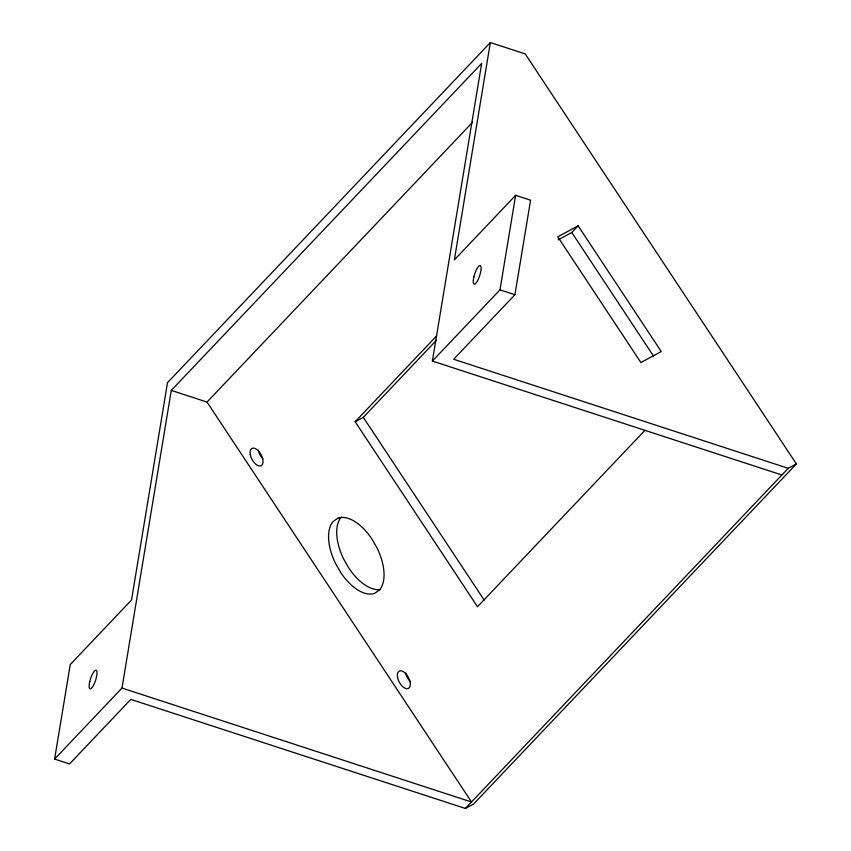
<?xml version="1.0" encoding="UTF-8"?>
<svg xmlns="http://www.w3.org/2000/svg" width="851" height="851" viewBox="0 0 851 851"><rect width="100%" height="100%" fill="white"/><g stroke="black" fill="none" stroke-linecap="round" stroke-linejoin="round"><path stroke-width="1.28" d="M54.613 759.06L70.261 664.535L131.522 599.998L167.509 382.684L490.346 42.55L525.227 53.921L796.387 463.933L473.539 804.067L465.38 808.45L130.82 699.394L69.559 763.932L54.613 759.06L121.991 688.065L171.285 390.407L481.666 63.4L432.382 361.058L781.899 474.986M490.346 42.55L454.37 259.863L515.632 195.326L530.577 200.198L514.929 294.723L453.668 359.26L788.228 468.316L796.387 463.933M432.382 361.058L499.984 289.851L515.632 195.326M171.285 390.407L207.016 402.055L472.677 122.172M644.909 430.372L477.507 606.731L355.154 421.734L436.574 335.954M355.154 421.734L363.313 417.341L436.489 340.24M558.203 239.812L571.787 232.493L578.127 225.823L661.27 351.559L640.888 362.526L557.745 236.791L578.127 225.823M465.38 808.45L788.228 468.316M499.984 289.851L514.929 294.723M121.991 688.065L471.507 801.993L207.016 402.055M571.787 232.493L653.483 356.016M363.313 417.341L484.187 600.125M262.863 458.838A9.797 5.149 61.7 0 1 258.396 450.126M380.514 589.53A41.89 22.02 61.7 0 1 349.08 568.457L343.623 558.99A41.89 22.02 61.7 0 1 341.357 517.046M410.31 681.725A9.797 5.149 61.7 0 1 405.725 673.067M473.858 276.915L473.422 279.202A9.797 2.638 -71.9 0 0 475.049 283.968L475.975 283.128A9.797 2.638 -71.9 0 0 480.485 272.788L480.921 270.501A9.797 2.638 -71.9 0 0 479.294 265.735L478.368 266.586A9.797 2.638 -71.9 0 0 473.858 276.915M89.781 681.491L89.334 683.789A9.797 2.638 -71.9 0 0 90.908 688.661L91.834 687.842A9.797 2.638 -71.9 0 0 96.365 677.556L96.812 675.258A9.797 2.638 -71.9 0 0 95.227 670.386L94.301 671.216A9.797 2.638 -71.9 0 0 89.781 681.491M337.975 518.185L333.198 521.44A41.89 22.02 61.7 0 0 335.475 563.383L340.932 572.84A41.89 22.02 61.7 0 0 374.642 593.328L379.408 590.073A41.89 22.02 61.7 0 0 377.131 548.129L371.685 538.662A41.89 22.02 61.7 0 0 337.975 518.185M250.247 454.519A9.797 5.149 61.7 0 0 261.012 465.752A9.797 5.149 61.7 0 0 258.396 450.86A9.797 5.149 61.7 0 0 250.247 454.519M397.577 677.46A9.797 5.149 61.7 0 0 408.427 688.416A9.797 5.149 61.7 0 0 405.523 673.418A9.797 5.149 61.7 0 0 397.577 677.46"/></g></svg>
